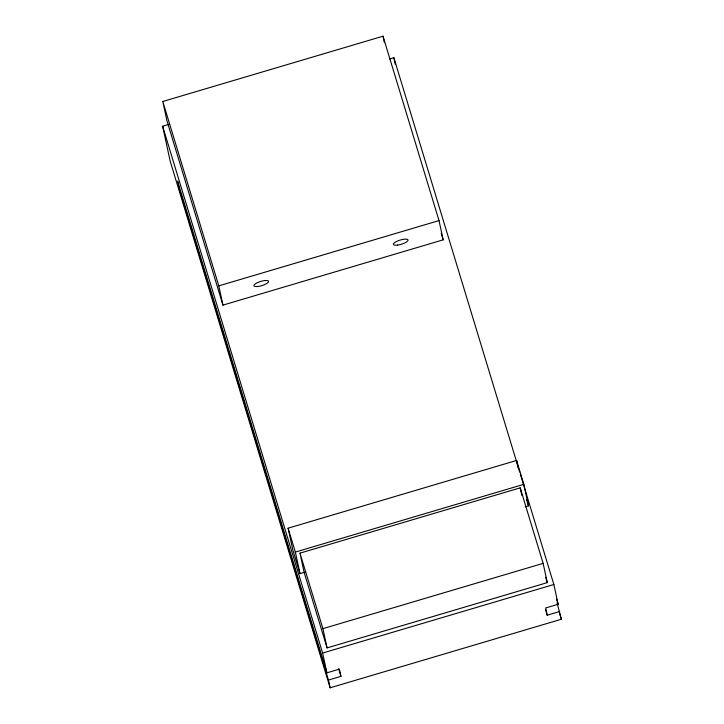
<?xml version="1.0" encoding="UTF-8"?>
<svg xmlns="http://www.w3.org/2000/svg" width="724" height="724" viewBox="0 0 724 724"><rect width="100%" height="100%" fill="white"/><g stroke="black" fill="none" stroke-linecap="round" stroke-linejoin="round"><path stroke-width="1.09" d="M162.791 101.487L383.014 36.2L439.016 220.585L443.178 239.834L222.956 305.121L166.954 120.736L162.791 101.487L218.802 285.871L222.956 305.121M557.073 602.848L561.371 619.246L330.144 687.8L170.14 160.981L162.629 126.229L169.108 124.311M389.53 58.961L393.856 57.676L519.696 471.994M218.802 285.871L439.016 220.585M305.419 572.014L300.007 573.616L292.758 549.733L288.098 528.194L516.574 460.455L523.823 484.338L528.484 505.886L525.235 506.845M300.007 573.616L295.347 552.077L523.823 484.338M299.98 553.145L520.194 487.858L543.127 563.372L547.29 582.621L327.076 647.908L304.134 572.394L299.98 553.145L322.913 628.658L327.076 647.908M322.913 628.658L543.127 563.372M330.144 687.8L328.47 680.044L340.95 676.352L339.393 669.13L326.913 672.831L322.632 653.048L553.86 584.503L520.348 474.157M553.86 584.503L558.141 604.278L545.661 607.979L547.217 615.201L559.697 611.499M526.592 499.651L528.484 505.886M556.494 598.875L558.141 604.278M559.408 612.757L561.371 619.246M441.215 233.363L443.178 239.834M545.652 577.227L547.29 582.621M545.579 609.789L547.217 615.201M338.651 668.786L340.95 676.352M288.098 528.194L295.347 552.077M162.629 126.229L322.632 653.048M326.913 672.831L177.57 181.127L179.127 188.349L328.47 680.044M516.574 460.455L518.203 467.994M520.194 487.858L521.814 495.343M393.856 57.676L395.259 64.192M383.014 36.2L384.399 42.616M257.979 286.469A7.656 2.181 -16.9 0 0 268.595 281.355A7.656 2.181 -16.9 0 0 257.183 282.767A7.656 2.181 -16.9 0 0 257.979 286.469M397.458 245.119A7.656 2.181 -16.9 0 0 408.065 240.006A7.656 2.181 -16.9 0 0 396.652 241.418A7.656 2.181 -16.9 0 0 397.458 245.119"/></g></svg>
